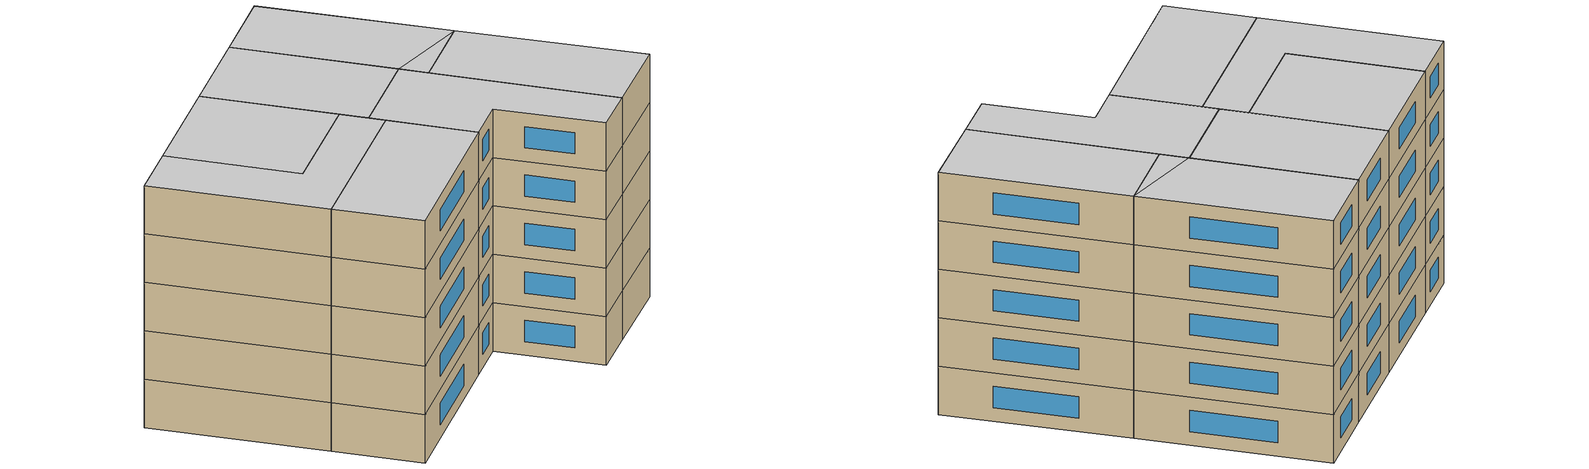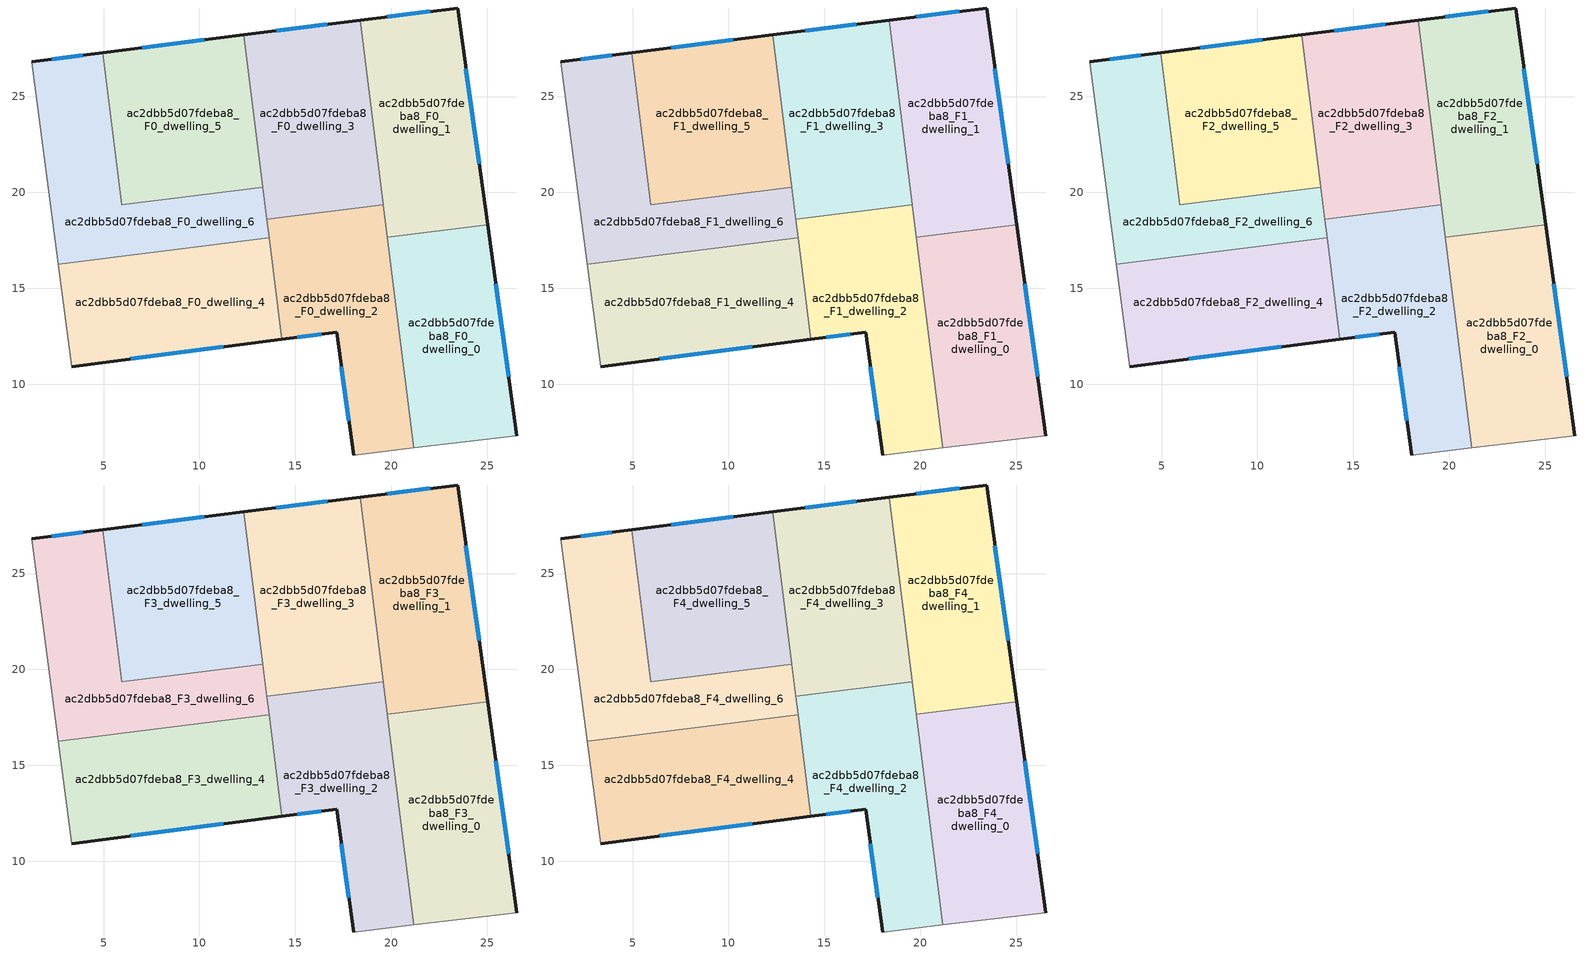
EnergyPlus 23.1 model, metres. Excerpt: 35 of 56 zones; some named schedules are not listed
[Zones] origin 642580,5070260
ac2dbb5d07fdeba8_F0_dwelling_0
 floor ground (EU_floor_Construction): 25.03,18.32 26.56,7.3 21.18,6.67 19.8,17.66 z0
 wall outside (EU_wall_Construction): 26.56,7.3 25.03,18.32 z0:3
 wall adiabatic (EU_wall_Construction): 21.18,6.67 26.56,7.3 z0:3
 wall to ac2dbb5d07fdeba8_F0_dwelling_1 (EU_wall_Construction): 25.03,18.32 19.8,17.66 z0:3
 wall to ac2dbb5d07fdeba8_F0_dwelling_2 (EU_wall_Construction): 19.8,17.66 21.18,6.67 z0:3
 window (EU_Window_Construction): 26.13,10.39 25.46,15.23 z0.84:2.16
ac2dbb5d07fdeba8_F0_dwelling_1
 floor ground (EU_floor_Construction): 25.03,18.32 19.8,17.66 19.58,19.36 z0; 23.46,29.62 25.03,18.32 19.58,19.36 18.38,28.98 z0
 wall outside (EU_wall_Construction): 25.03,18.32 23.46,29.62 18.38,28.98 z0:3
 wall to ac2dbb5d07fdeba8_F0_dwelling_3 (EU_wall_Construction): 18.38,28.98 19.58,19.36 z0:3
 wall to ac2dbb5d07fdeba8_F0_dwelling_2 (EU_wall_Construction): 19.59,19.36 19.8,17.66 z0:3
 window (EU_Window_Construction): 24.59,21.49 23.9,26.45 / 22.04,29.44 19.8,29.16 z0.84:2.16
ac2dbb5d07fdeba8_F0_dwelling_2
 floor ground (EU_floor_Construction): 19.58,19.36 21.18,6.67 18.05,6.3 17.15,12.71 14.3,12.34 13.51,18.6 z0
 wall outside (EU_wall_Construction): 14.3,12.34 17.15,12.71 18.05,6.3 z0:3
 wall adiabatic (EU_wall_Construction): 18.05,6.3 21.18,6.67 z0:3
 wall to ac2dbb5d07fdeba8_F0_dwelling_3 (EU_wall_Construction): 19.58,19.36 13.51,18.6 z0:3
 wall to ac2dbb5d07fdeba8_F0_dwelling_4 (EU_wall_Construction): 13.64,17.63 14.3,12.34 z0:3
 wall to ac2dbb5d07fdeba8_F0_dwelling_6 (EU_wall_Construction): 13.51,18.6 13.64,17.63 z0:3
 window (EU_Window_Construction): 17.4,10.91 17.8,8.1 / 15.1,12.44 16.35,12.6 z0.84:2.16
ac2dbb5d07fdeba8_F0_dwelling_3
 floor ground (EU_floor_Construction): 18.38,28.98 19.58,19.36 13.51,18.6 12.3,28.21 z0
 wall outside (EU_wall_Construction): 18.38,28.98 12.3,28.21 z0:3
 wall to ac2dbb5d07fdeba8_F0_dwelling_5 (EU_wall_Construction): 12.3,28.21 13.3,20.27 z0:3
 wall to ac2dbb5d07fdeba8_F0_dwelling_6 (EU_wall_Construction): 13.3,20.27 13.51,18.6 z0:3
 window (EU_Window_Construction): 16.67,28.76 14,28.43 z0.84:2.16
ac2dbb5d07fdeba8_F0_dwelling_4
 floor ground (EU_floor_Construction): 13.64,17.63 14.3,12.34 3.34,10.91 2.64,16.25 z0
 wall outside (EU_wall_Construction): 3.34,10.91 14.3,12.34 z0:3
 wall adiabatic (EU_wall_Construction): 2.64,16.25 3.34,10.91 z0:3
 wall to ac2dbb5d07fdeba8_F0_dwelling_6 (EU_wall_Construction): 13.64,17.63 2.64,16.25 z0:3
 window (EU_Window_Construction): 6.41,11.31 11.23,11.94 z0.84:2.16
ac2dbb5d07fdeba8_F0_dwelling_5
 floor ground (EU_floor_Construction): 12.3,28.21 13.3,20.27 5.96,19.34 4.96,27.29 z0
 wall outside (EU_wall_Construction): 12.3,28.21 4.96,27.29 z0:3
 wall to ac2dbb5d07fdeba8_F0_dwelling_6 (EU_wall_Construction): 4.96,27.29 5.96,19.34 13.3,20.27 z0:3
 window (EU_Window_Construction): 10.25,27.96 7.02,27.55 z0.84:2.16
ac2dbb5d07fdeba8_F0_dwelling_6
 floor ground (EU_floor_Construction): 13.3,20.27 13.64,17.63 2.64,16.25 1.24,26.82 4.96,27.29 5.96,19.34 z0
 wall outside (EU_wall_Construction): 4.96,27.29 1.24,26.82 z0:3
 wall adiabatic (EU_wall_Construction): 1.24,26.82 2.64,16.25 z0:3
 window (EU_Window_Construction): 3.92,27.16 2.29,26.95 z0.84:2.16
ac2dbb5d07fdeba8_F1_dwelling_0
 floor to ac2dbb5d07fdeba8_F0_dwelling_0 (EU_floor_Construction): 25.03,18.32 26.56,7.3 21.18,6.67 19.8,17.66 z3
 wall outside (EU_wall_Construction): 26.56,7.3 25.03,18.32 z3:6
 wall adiabatic (EU_wall_Construction): 21.18,6.67 26.56,7.3 z3:6
 wall to ac2dbb5d07fdeba8_F1_dwelling_1 (EU_wall_Construction): 25.03,18.32 19.8,17.66 z3:6
 wall to ac2dbb5d07fdeba8_F1_dwelling_2 (EU_wall_Construction): 19.8,17.66 21.18,6.67 z3:6
 window (EU_Window_Construction): 26.13,10.39 25.46,15.23 z3.84:5.16
ac2dbb5d07fdeba8_F1_dwelling_1
 floor to ac2dbb5d07fdeba8_F0_dwelling_1 (EU_floor_Construction): 23.46,29.62 25.03,18.32 19.58,19.36 18.38,28.98 z3; 25.03,18.32 19.8,17.66 19.58,19.36 z3
 wall outside (EU_wall_Construction): 25.03,18.32 23.46,29.62 18.38,28.98 z3:6
 wall to ac2dbb5d07fdeba8_F1_dwelling_3 (EU_wall_Construction): 18.38,28.98 19.58,19.36 z3:6
 wall to ac2dbb5d07fdeba8_F1_dwelling_2 (EU_wall_Construction): 19.59,19.36 19.8,17.66 z3:6
 window (EU_Window_Construction): 24.59,21.49 23.9,26.45 / 22.04,29.44 19.8,29.16 z3.84:5.16
ac2dbb5d07fdeba8_F1_dwelling_2
 floor to ac2dbb5d07fdeba8_F0_dwelling_2 (EU_floor_Construction): 19.58,19.36 21.18,6.67 18.05,6.3 17.15,12.71 14.3,12.34 13.51,18.6 z3
 wall outside (EU_wall_Construction): 14.3,12.34 17.15,12.71 18.05,6.3 z3:6
 wall adiabatic (EU_wall_Construction): 18.05,6.3 21.18,6.67 z3:6
 wall to ac2dbb5d07fdeba8_F1_dwelling_3 (EU_wall_Construction): 19.58,19.36 13.51,18.6 z3:6
 wall to ac2dbb5d07fdeba8_F1_dwelling_4 (EU_wall_Construction): 13.64,17.63 14.3,12.34 z3:6
 wall to ac2dbb5d07fdeba8_F1_dwelling_6 (EU_wall_Construction): 13.51,18.6 13.64,17.63 z3:6
 window (EU_Window_Construction): 17.4,10.91 17.8,8.1 / 15.1,12.44 16.35,12.6 z3.84:5.16
ac2dbb5d07fdeba8_F1_dwelling_3
 floor to ac2dbb5d07fdeba8_F0_dwelling_3 (EU_floor_Construction): 18.38,28.98 19.58,19.36 13.51,18.6 12.3,28.21 z3
 wall outside (EU_wall_Construction): 18.38,28.98 12.3,28.21 z3:6
 wall to ac2dbb5d07fdeba8_F1_dwelling_5 (EU_wall_Construction): 12.3,28.21 13.3,20.27 z3:6
 wall to ac2dbb5d07fdeba8_F1_dwelling_6 (EU_wall_Construction): 13.3,20.27 13.51,18.6 z3:6
 window (EU_Window_Construction): 16.67,28.76 14,28.43 z3.84:5.16
ac2dbb5d07fdeba8_F1_dwelling_4
 floor to ac2dbb5d07fdeba8_F0_dwelling_4 (EU_floor_Construction): 13.64,17.63 14.3,12.34 3.34,10.91 2.64,16.25 z3
 wall outside (EU_wall_Construction): 3.34,10.91 14.3,12.34 z3:6
 wall adiabatic (EU_wall_Construction): 2.64,16.25 3.34,10.91 z3:6
 wall to ac2dbb5d07fdeba8_F1_dwelling_6 (EU_wall_Construction): 13.64,17.63 2.64,16.25 z3:6
 window (EU_Window_Construction): 6.41,11.31 11.23,11.94 z3.84:5.16
ac2dbb5d07fdeba8_F1_dwelling_5
 floor to ac2dbb5d07fdeba8_F0_dwelling_5 (EU_floor_Construction): 12.3,28.21 13.3,20.27 5.96,19.34 4.96,27.29 z3
 wall outside (EU_wall_Construction): 12.3,28.21 4.96,27.29 z3:6
 wall to ac2dbb5d07fdeba8_F1_dwelling_6 (EU_wall_Construction): 4.96,27.29 5.96,19.34 13.3,20.27 z3:6
 window (EU_Window_Construction): 10.25,27.96 7.02,27.55 z3.84:5.16
ac2dbb5d07fdeba8_F1_dwelling_6
 floor to ac2dbb5d07fdeba8_F0_dwelling_6 (EU_floor_Construction): 13.3,20.27 13.64,17.63 2.64,16.25 1.24,26.82 4.96,27.29 5.96,19.34 z3
 wall outside (EU_wall_Construction): 4.96,27.29 1.24,26.82 z3:6
 wall adiabatic (EU_wall_Construction): 1.24,26.82 2.64,16.25 z3:6
 window (EU_Window_Construction): 3.92,27.16 2.29,26.95 z3.84:5.16
ac2dbb5d07fdeba8_F2_dwelling_0
 floor to ac2dbb5d07fdeba8_F1_dwelling_0 (EU_floor_Construction): 25.03,18.32 26.56,7.3 21.18,6.67 19.8,17.66 z6
 wall outside (EU_wall_Construction): 26.56,7.3 25.03,18.32 z6:9
 wall adiabatic (EU_wall_Construction): 21.18,6.67 26.56,7.3 z6:9
 wall to ac2dbb5d07fdeba8_F2_dwelling_1 (EU_wall_Construction): 25.03,18.32 19.8,17.66 z6:9
 wall to ac2dbb5d07fdeba8_F2_dwelling_2 (EU_wall_Construction): 19.8,17.66 21.18,6.67 z6:9
 window (EU_Window_Construction): 26.13,10.39 25.46,15.23 z6.84:8.16
ac2dbb5d07fdeba8_F2_dwelling_1
 floor to ac2dbb5d07fdeba8_F1_dwelling_1 (EU_floor_Construction): 23.46,29.62 25.03,18.32 19.58,19.36 18.38,28.98 z6; 25.03,18.32 19.8,17.66 19.58,19.36 z6
 wall outside (EU_wall_Construction): 25.03,18.32 23.46,29.62 18.38,28.98 z6:9
 wall to ac2dbb5d07fdeba8_F2_dwelling_3 (EU_wall_Construction): 18.38,28.98 19.58,19.36 z6:9
 wall to ac2dbb5d07fdeba8_F2_dwelling_2 (EU_wall_Construction): 19.59,19.36 19.8,17.66 z6:9
 window (EU_Window_Construction): 24.59,21.49 23.9,26.45 / 22.04,29.44 19.8,29.16 z6.84:8.16
ac2dbb5d07fdeba8_F2_dwelling_2
 floor to ac2dbb5d07fdeba8_F1_dwelling_2 (EU_floor_Construction): 19.58,19.36 21.18,6.67 18.05,6.3 17.15,12.71 14.3,12.34 13.51,18.6 z6
 wall outside (EU_wall_Construction): 14.3,12.34 17.15,12.71 18.05,6.3 z6:9
 wall adiabatic (EU_wall_Construction): 18.05,6.3 21.18,6.67 z6:9
 wall to ac2dbb5d07fdeba8_F2_dwelling_3 (EU_wall_Construction): 19.58,19.36 13.51,18.6 z6:9
 wall to ac2dbb5d07fdeba8_F2_dwelling_4 (EU_wall_Construction): 13.64,17.63 14.3,12.34 z6:9
 wall to ac2dbb5d07fdeba8_F2_dwelling_6 (EU_wall_Construction): 13.51,18.6 13.64,17.63 z6:9
 window (EU_Window_Construction): 17.4,10.91 17.8,8.1 / 15.1,12.44 16.35,12.6 z6.84:8.16
ac2dbb5d07fdeba8_F2_dwelling_3
 floor to ac2dbb5d07fdeba8_F1_dwelling_3 (EU_floor_Construction): 18.38,28.98 19.58,19.36 13.51,18.6 12.3,28.21 z6
 wall outside (EU_wall_Construction): 18.38,28.98 12.3,28.21 z6:9
 wall to ac2dbb5d07fdeba8_F2_dwelling_5 (EU_wall_Construction): 12.3,28.21 13.3,20.27 z6:9
 wall to ac2dbb5d07fdeba8_F2_dwelling_6 (EU_wall_Construction): 13.3,20.27 13.51,18.6 z6:9
 window (EU_Window_Construction): 16.67,28.76 14,28.43 z6.84:8.16
ac2dbb5d07fdeba8_F2_dwelling_4
 floor to ac2dbb5d07fdeba8_F1_dwelling_4 (EU_floor_Construction): 13.64,17.63 14.3,12.34 3.34,10.91 2.64,16.25 z6
 wall outside (EU_wall_Construction): 3.34,10.91 14.3,12.34 z6:9
 wall adiabatic (EU_wall_Construction): 2.64,16.25 3.34,10.91 z6:9
 wall to ac2dbb5d07fdeba8_F2_dwelling_6 (EU_wall_Construction): 13.64,17.63 2.64,16.25 z6:9
 window (EU_Window_Construction): 6.41,11.31 11.23,11.94 z6.84:8.16
ac2dbb5d07fdeba8_F2_dwelling_5
 floor to ac2dbb5d07fdeba8_F1_dwelling_5 (EU_floor_Construction): 12.3,28.21 13.3,20.27 5.96,19.34 4.96,27.29 z6
 wall outside (EU_wall_Construction): 12.3,28.21 4.96,27.29 z6:9
 wall to ac2dbb5d07fdeba8_F2_dwelling_6 (EU_wall_Construction): 4.96,27.29 5.96,19.34 13.3,20.27 z6:9
 window (EU_Window_Construction): 10.25,27.96 7.02,27.55 z6.84:8.16
ac2dbb5d07fdeba8_F2_dwelling_6
 floor to ac2dbb5d07fdeba8_F1_dwelling_6 (EU_floor_Construction): 13.3,20.27 13.64,17.63 2.64,16.25 1.24,26.82 4.96,27.29 5.96,19.34 z6
 wall outside (EU_wall_Construction): 4.96,27.29 1.24,26.82 z6:9
 wall adiabatic (EU_wall_Construction): 1.24,26.82 2.64,16.25 z6:9
 window (EU_Window_Construction): 3.92,27.16 2.29,26.95 z6.84:8.16
ac2dbb5d07fdeba8_F3_dwelling_0
 floor to ac2dbb5d07fdeba8_F2_dwelling_0 (EU_floor_Construction): 25.03,18.32 26.56,7.3 21.18,6.67 19.8,17.66 z9
 wall outside (EU_wall_Construction): 26.56,7.3 25.03,18.32 z9:12
 wall adiabatic (EU_wall_Construction): 21.18,6.67 26.56,7.3 z9:12
 wall to ac2dbb5d07fdeba8_F3_dwelling_1 (EU_wall_Construction): 25.03,18.32 19.8,17.66 z9:12
 wall to ac2dbb5d07fdeba8_F3_dwelling_2 (EU_wall_Construction): 19.8,17.66 21.18,6.67 z9:12
 window (EU_Window_Construction): 26.13,10.39 25.46,15.23 z9.84:11.16
ac2dbb5d07fdeba8_F3_dwelling_1
 floor to ac2dbb5d07fdeba8_F2_dwelling_1 (EU_floor_Construction): 23.46,29.62 25.03,18.32 19.58,19.36 18.38,28.98 z9; 25.03,18.32 19.8,17.66 19.58,19.36 z9
 wall outside (EU_wall_Construction): 25.03,18.32 23.46,29.62 18.38,28.98 z9:12
 wall to ac2dbb5d07fdeba8_F3_dwelling_3 (EU_wall_Construction): 18.38,28.98 19.58,19.36 z9:12
 wall to ac2dbb5d07fdeba8_F3_dwelling_2 (EU_wall_Construction): 19.59,19.36 19.8,17.66 z9:12
 window (EU_Window_Construction): 24.59,21.49 23.9,26.45 / 22.04,29.44 19.8,29.16 z9.84:11.16
ac2dbb5d07fdeba8_F3_dwelling_2
 floor to ac2dbb5d07fdeba8_F2_dwelling_2 (EU_floor_Construction): 19.58,19.36 21.18,6.67 18.05,6.3 17.15,12.71 14.3,12.34 13.51,18.6 z9
 wall outside (EU_wall_Construction): 14.3,12.34 17.15,12.71 18.05,6.3 z9:12
 wall adiabatic (EU_wall_Construction): 18.05,6.3 21.18,6.67 z9:12
 wall to ac2dbb5d07fdeba8_F3_dwelling_3 (EU_wall_Construction): 19.58,19.36 13.51,18.6 z9:12
 wall to ac2dbb5d07fdeba8_F3_dwelling_4 (EU_wall_Construction): 13.64,17.63 14.3,12.34 z9:12
 wall to ac2dbb5d07fdeba8_F3_dwelling_6 (EU_wall_Construction): 13.51,18.6 13.64,17.63 z9:12
 window (EU_Window_Construction): 17.4,10.91 17.8,8.1 / 15.1,12.44 16.35,12.6 z9.84:11.16
ac2dbb5d07fdeba8_F3_dwelling_3
 floor to ac2dbb5d07fdeba8_F2_dwelling_3 (EU_floor_Construction): 18.38,28.98 19.58,19.36 13.51,18.6 12.3,28.21 z9
 wall outside (EU_wall_Construction): 18.38,28.98 12.3,28.21 z9:12
 wall to ac2dbb5d07fdeba8_F3_dwelling_5 (EU_wall_Construction): 12.3,28.21 13.3,20.27 z9:12
 wall to ac2dbb5d07fdeba8_F3_dwelling_6 (EU_wall_Construction): 13.3,20.27 13.51,18.6 z9:12
 window (EU_Window_Construction): 16.67,28.76 14,28.43 z9.84:11.16
ac2dbb5d07fdeba8_F3_dwelling_4
 floor to ac2dbb5d07fdeba8_F2_dwelling_4 (EU_floor_Construction): 13.64,17.63 14.3,12.34 3.34,10.91 2.64,16.25 z9
 wall outside (EU_wall_Construction): 3.34,10.91 14.3,12.34 z9:12
 wall adiabatic (EU_wall_Construction): 2.64,16.25 3.34,10.91 z9:12
 wall to ac2dbb5d07fdeba8_F3_dwelling_6 (EU_wall_Construction): 13.64,17.63 2.64,16.25 z9:12
 window (EU_Window_Construction): 6.41,11.31 11.23,11.94 z9.84:11.16
ac2dbb5d07fdeba8_F3_dwelling_5
 floor to ac2dbb5d07fdeba8_F2_dwelling_5 (EU_floor_Construction): 12.3,28.21 13.3,20.27 5.96,19.34 4.96,27.29 z9
 wall outside (EU_wall_Construction): 12.3,28.21 4.96,27.29 z9:12
 wall to ac2dbb5d07fdeba8_F3_dwelling_6 (EU_wall_Construction): 4.96,27.29 5.96,19.34 13.3,20.27 z9:12
 window (EU_Window_Construction): 10.25,27.96 7.02,27.55 z9.84:11.16
ac2dbb5d07fdeba8_F3_dwelling_6
 floor to ac2dbb5d07fdeba8_F2_dwelling_6 (EU_floor_Construction): 13.3,20.27 13.64,17.63 2.64,16.25 1.24,26.82 4.96,27.29 5.96,19.34 z9
 wall outside (EU_wall_Construction): 4.96,27.29 1.24,26.82 z9:12
 wall adiabatic (EU_wall_Construction): 1.24,26.82 2.64,16.25 z9:12
 window (EU_Window_Construction): 3.92,27.16 2.29,26.95 z9.84:11.16
ac2dbb5d07fdeba8_F4_dwelling_0
 floor to ac2dbb5d07fdeba8_F3_dwelling_0 (EU_floor_Construction): 25.03,18.32 26.56,7.3 21.18,6.67 19.8,17.66 z12
 wall outside (EU_wall_Construction): 26.56,7.3 25.03,18.32 z12:15
 wall adiabatic (EU_wall_Construction): 21.18,6.67 26.56,7.3 z12:15
 wall to ac2dbb5d07fdeba8_F4_dwelling_1 (EU_wall_Construction): 25.03,18.32 19.8,17.66 z12:15
 wall to ac2dbb5d07fdeba8_F4_dwelling_2 (EU_wall_Construction): 19.8,17.66 21.18,6.67 z12:15
 window (EU_Window_Construction): 26.13,10.39 25.46,15.23 z12.84:14.16
 ceiling to ac2dbb5d07fdeba8_F5_dwelling_0 (EU_floor_Construction): 26.56,7.3 25.03,18.32 19.8,17.66 21.18,6.67 z15
ac2dbb5d07fdeba8_F4_dwelling_1
 floor to ac2dbb5d07fdeba8_F3_dwelling_1 (EU_floor_Construction): 23.46,29.62 25.03,18.32 19.58,19.36 18.38,28.98 z12; 25.03,18.32 19.8,17.66 19.58,19.36 z12
 wall outside (EU_wall_Construction): 25.03,18.32 23.46,29.62 18.38,28.98 z12:15
 wall to ac2dbb5d07fdeba8_F4_dwelling_3 (EU_wall_Construction): 18.38,28.98 19.58,19.36 z12:15
 wall to ac2dbb5d07fdeba8_F4_dwelling_2 (EU_wall_Construction): 19.59,19.36 19.8,17.66 z12:15
 window (EU_Window_Construction): 24.59,21.49 23.9,26.45 / 22.04,29.44 19.8,29.16 z12.84:14.16
 ceiling to ac2dbb5d07fdeba8_F5_dwelling_1 (EU_floor_Construction): 25.03,18.32 23.46,29.62 18.38,28.98 19.58,19.36 z15; 25.03,18.32 19.58,19.36 19.8,17.66 z15
ac2dbb5d07fdeba8_F4_dwelling_2
 floor to ac2dbb5d07fdeba8_F3_dwelling_2 (EU_floor_Construction): 19.58,19.36 21.18,6.67 18.05,6.3 17.15,12.71 14.3,12.34 13.51,18.6 z12
 wall outside (EU_wall_Construction): 14.3,12.34 17.15,12.71 18.05,6.3 z12:15
 wall adiabatic (EU_wall_Construction): 18.05,6.3 21.18,6.67 z12:15
 wall to ac2dbb5d07fdeba8_F4_dwelling_3 (EU_wall_Construction): 19.58,19.36 13.51,18.6 z12:15
 wall to ac2dbb5d07fdeba8_F4_dwelling_4 (EU_wall_Construction): 13.64,17.63 14.3,12.34 z12:15
 wall to ac2dbb5d07fdeba8_F4_dwelling_6 (EU_wall_Construction): 13.51,18.6 13.64,17.63 z12:15
 window (EU_Window_Construction): 17.4,10.91 17.8,8.1 / 15.1,12.44 16.35,12.6 z12.84:14.16
 ceiling to ac2dbb5d07fdeba8_F5_dwelling_2 (EU_floor_Construction): 21.18,6.67 19.58,19.36 13.51,18.6 14.3,12.34 17.15,12.71 18.05,6.3 z15
ac2dbb5d07fdeba8_F4_dwelling_3
 floor to ac2dbb5d07fdeba8_F3_dwelling_3 (EU_floor_Construction): 18.38,28.98 19.58,19.36 13.51,18.6 12.3,28.21 z12
 wall outside (EU_wall_Construction): 18.38,28.98 12.3,28.21 z12:15
 wall to ac2dbb5d07fdeba8_F4_dwelling_5 (EU_wall_Construction): 12.3,28.21 13.3,20.27 z12:15
 wall to ac2dbb5d07fdeba8_F4_dwelling_6 (EU_wall_Construction): 13.3,20.27 13.51,18.6 z12:15
 window (EU_Window_Construction): 16.67,28.76 14,28.43 z12.84:14.16
 ceiling to ac2dbb5d07fdeba8_F5_dwelling_3 (EU_floor_Construction): 19.58,19.36 18.38,28.98 12.3,28.21 13.51,18.6 z15
ac2dbb5d07fdeba8_F4_dwelling_4
 floor to ac2dbb5d07fdeba8_F3_dwelling_4 (EU_floor_Construction): 13.64,17.63 14.3,12.34 3.34,10.91 2.64,16.25 z12
 wall outside (EU_wall_Construction): 3.34,10.91 14.3,12.34 z12:15
 wall adiabatic (EU_wall_Construction): 2.64,16.25 3.34,10.91 z12:15
 wall to ac2dbb5d07fdeba8_F4_dwelling_6 (EU_wall_Construction): 13.64,17.63 2.64,16.25 z12:15
 window (EU_Window_Construction): 6.41,11.31 11.23,11.94 z12.84:14.16
 ceiling to ac2dbb5d07fdeba8_F5_dwelling_4 (EU_floor_Construction): 14.3,12.34 13.64,17.63 2.64,16.25 3.34,10.91 z15
ac2dbb5d07fdeba8_F4_dwelling_5
 floor to ac2dbb5d07fdeba8_F3_dwelling_5 (EU_floor_Construction): 12.3,28.21 13.3,20.27 5.96,19.34 4.96,27.29 z12
 wall outside (EU_wall_Construction): 12.3,28.21 4.96,27.29 z12:15
 wall to ac2dbb5d07fdeba8_F4_dwelling_6 (EU_wall_Construction): 4.96,27.29 5.96,19.34 13.3,20.27 z12:15
 window (EU_Window_Construction): 10.25,27.96 7.02,27.55 z12.84:14.16
 ceiling to ac2dbb5d07fdeba8_F5_dwelling_5 (EU_floor_Construction): 13.3,20.27 12.3,28.21 4.96,27.29 5.96,19.34 z15
ac2dbb5d07fdeba8_F4_dwelling_6
 floor to ac2dbb5d07fdeba8_F3_dwelling_6 (EU_floor_Construction): 13.3,20.27 13.64,17.63 2.64,16.25 1.24,26.82 4.96,27.29 5.96,19.34 z12
 wall outside (EU_wall_Construction): 4.96,27.29 1.24,26.82 z12:15
 wall adiabatic (EU_wall_Construction): 1.24,26.82 2.64,16.25 z12:15
 window (EU_Window_Construction): 3.92,27.16 2.29,26.95 z12.84:14.16
 ceiling to ac2dbb5d07fdeba8_F5_dwelling_6 (EU_floor_Construction): 13.64,17.63 13.3,20.27 5.96,19.34 4.96,27.29 1.24,26.82 2.64,16.25 z15
[Building]
EU S2 Campaign: North Axis=0; Terrain=City; Solar Distribution=FullExterior
[Site:Location]
Lyon-Bron: Latitude=45.75; Longitude=5; Time Zone=1; Elevation=198
[SizingPeriod:WeatherFileDays]
AnnualSizingPeriod: Begin Month=1; Begin Day of Month=1; End Month=12; End Day of Month=31; Day of Week for Start Day=Monday; Use Weather File Daylight Saving Period=No; Use Weather File Rain and Snow Indicators=No
[MATERIAL]
EU_InternalMass_Material: Roughness=MediumRough; Thickness=0.1; Conductivity=1; Density=1800; Specific Heat=900; Thermal Absorptance=0.9; Solar Absorptance=0.7; Visible Absorptance=0.7
[MATERIAL:NOMASS] Roughness=MediumRough; Thermal Absorptance=0.9; Solar Absorptance=0.7; Visible Absorptance=0.7
Name | Thermal Resistance
EU_wall_NoMass | 0.776494
EU_floor_NoMass | 0.421597
[WINDOWMATERIAL:SIMPLEGLAZINGSYSTEM]
EU_Window_SimpleGlazing: UFactor=4.24961; Solar Heat Gain Coefficient=0.83; Visible Transmittance=0.83
[CONSTRUCTION]
EU_wall_Construction: EU_wall_NoMass
EU_floor_Construction: EU_floor_NoMass
EU_Window_Construction: EU_Window_SimpleGlazing
EU_InternalMass_Construction: EU_InternalMass_Material
[ZONE] Type=1; Multiplier=1; Ceiling Height=autocalculate; Floor Area=autocalculate; Part of Total Floor Area=Yes
Name | Volume
ac2dbb5d07fdeba8_F0_dwelling_0; ac2dbb5d07fdeba8_F1_dwelling_0; ac2dbb5d07fdeba8_F2_dwelling_0; ac2dbb5d07fdeba8_F3_dwelling_0; ac2dbb5d07fdeba8_F4_dwelling_0 | 177.866
ac2dbb5d07fdeba8_F0_dwelling_1; ac2dbb5d07fdeba8_F1_dwelling_1; ac2dbb5d07fdeba8_F2_dwelling_1; ac2dbb5d07fdeba8_F3_dwelling_1; ac2dbb5d07fdeba8_F4_dwelling_1 | 177.891
ac2dbb5d07fdeba8_F0_dwelling_2; ac2dbb5d07fdeba8_F1_dwelling_2; ac2dbb5d07fdeba8_F2_dwelling_2; ac2dbb5d07fdeba8_F3_dwelling_2; ac2dbb5d07fdeba8_F4_dwelling_2 | 177.878
ac2dbb5d07fdeba8_F0_dwelling_3; ac2dbb5d07fdeba8_F1_dwelling_3; ac2dbb5d07fdeba8_F2_dwelling_3; ac2dbb5d07fdeba8_F3_dwelling_3; ac2dbb5d07fdeba8_F4_dwelling_3 | 177.872
ac2dbb5d07fdeba8_F0_dwelling_4 | 177.905
ac2dbb5d07fdeba8_F1_dwelling_4; ac2dbb5d07fdeba8_F2_dwelling_4; ac2dbb5d07fdeba8_F3_dwelling_4; ac2dbb5d07fdeba8_F4_dwelling_4 | 177.903
ac2dbb5d07fdeba8_F0_dwelling_5; ac2dbb5d07fdeba8_F1_dwelling_5; ac2dbb5d07fdeba8_F2_dwelling_5; ac2dbb5d07fdeba8_F3_dwelling_5; ac2dbb5d07fdeba8_F4_dwelling_5 | 177.863
ac2dbb5d07fdeba8_F0_dwelling_6 | 177.855
ac2dbb5d07fdeba8_F1_dwelling_6; ac2dbb5d07fdeba8_F2_dwelling_6; ac2dbb5d07fdeba8_F3_dwelling_6; ac2dbb5d07fdeba8_F4_dwelling_6 | 177.854
[INTERNALMASS] Construction=EU_InternalMass_Construction
Name | Zone or ZoneList | Surface Area
ac2dbb5d07fdeba8_F0_dwelling_0_EU_InternalMass | ac2dbb5d07fdeba8_F0_dwelling_0 | 59.2903
ac2dbb5d07fdeba8_F0_dwelling_1_EU_InternalMass | ac2dbb5d07fdeba8_F0_dwelling_1 | 59.2974
ac2dbb5d07fdeba8_F0_dwelling_2_EU_InternalMass | ac2dbb5d07fdeba8_F0_dwelling_2 | 59.294
ac2dbb5d07fdeba8_F0_dwelling_3_EU_InternalMass | ac2dbb5d07fdeba8_F0_dwelling_3 | 59.292
ac2dbb5d07fdeba8_F0_dwelling_4_EU_InternalMass | ac2dbb5d07fdeba8_F0_dwelling_4 | 59.3019
ac2dbb5d07fdeba8_F0_dwelling_5_EU_InternalMass | ac2dbb5d07fdeba8_F0_dwelling_5 | 59.2881
ac2dbb5d07fdeba8_F0_dwelling_6_EU_InternalMass | ac2dbb5d07fdeba8_F0_dwelling_6 | 59.2847
ac2dbb5d07fdeba8_F1_dwelling_0_EU_InternalMass | ac2dbb5d07fdeba8_F1_dwelling_0 | 59.2903
ac2dbb5d07fdeba8_F1_dwelling_1_EU_InternalMass | ac2dbb5d07fdeba8_F1_dwelling_1 | 59.2974
ac2dbb5d07fdeba8_F1_dwelling_2_EU_InternalMass | ac2dbb5d07fdeba8_F1_dwelling_2 | 59.294
ac2dbb5d07fdeba8_F1_dwelling_3_EU_InternalMass | ac2dbb5d07fdeba8_F1_dwelling_3 | 59.292
ac2dbb5d07fdeba8_F1_dwelling_4_EU_InternalMass | ac2dbb5d07fdeba8_F1_dwelling_4 | 59.3019
ac2dbb5d07fdeba8_F1_dwelling_5_EU_InternalMass | ac2dbb5d07fdeba8_F1_dwelling_5 | 59.2881
ac2dbb5d07fdeba8_F1_dwelling_6_EU_InternalMass | ac2dbb5d07fdeba8_F1_dwelling_6 | 59.2847
ac2dbb5d07fdeba8_F2_dwelling_0_EU_InternalMass | ac2dbb5d07fdeba8_F2_dwelling_0 | 59.2903
ac2dbb5d07fdeba8_F2_dwelling_1_EU_InternalMass | ac2dbb5d07fdeba8_F2_dwelling_1 | 59.2974
ac2dbb5d07fdeba8_F2_dwelling_2_EU_InternalMass | ac2dbb5d07fdeba8_F2_dwelling_2 | 59.294
ac2dbb5d07fdeba8_F2_dwelling_3_EU_InternalMass | ac2dbb5d07fdeba8_F2_dwelling_3 | 59.292
ac2dbb5d07fdeba8_F2_dwelling_4_EU_InternalMass | ac2dbb5d07fdeba8_F2_dwelling_4 | 59.3019
ac2dbb5d07fdeba8_F2_dwelling_5_EU_InternalMass | ac2dbb5d07fdeba8_F2_dwelling_5 | 59.2881
ac2dbb5d07fdeba8_F2_dwelling_6_EU_InternalMass | ac2dbb5d07fdeba8_F2_dwelling_6 | 59.2847
ac2dbb5d07fdeba8_F3_dwelling_0_EU_InternalMass | ac2dbb5d07fdeba8_F3_dwelling_0 | 59.2903
ac2dbb5d07fdeba8_F3_dwelling_1_EU_InternalMass | ac2dbb5d07fdeba8_F3_dwelling_1 | 59.2974
ac2dbb5d07fdeba8_F3_dwelling_2_EU_InternalMass | ac2dbb5d07fdeba8_F3_dwelling_2 | 59.294
ac2dbb5d07fdeba8_F3_dwelling_3_EU_InternalMass | ac2dbb5d07fdeba8_F3_dwelling_3 | 59.292
ac2dbb5d07fdeba8_F3_dwelling_4_EU_InternalMass | ac2dbb5d07fdeba8_F3_dwelling_4 | 59.3019
ac2dbb5d07fdeba8_F3_dwelling_5_EU_InternalMass | ac2dbb5d07fdeba8_F3_dwelling_5 | 59.2881
ac2dbb5d07fdeba8_F3_dwelling_6_EU_InternalMass | ac2dbb5d07fdeba8_F3_dwelling_6 | 59.2847
ac2dbb5d07fdeba8_F4_dwelling_0_EU_InternalMass | ac2dbb5d07fdeba8_F4_dwelling_0 | 59.2903
ac2dbb5d07fdeba8_F4_dwelling_1_EU_InternalMass | ac2dbb5d07fdeba8_F4_dwelling_1 | 59.2974
ac2dbb5d07fdeba8_F4_dwelling_2_EU_InternalMass | ac2dbb5d07fdeba8_F4_dwelling_2 | 59.294
ac2dbb5d07fdeba8_F4_dwelling_3_EU_InternalMass | ac2dbb5d07fdeba8_F4_dwelling_3 | 59.292
ac2dbb5d07fdeba8_F4_dwelling_4_EU_InternalMass | ac2dbb5d07fdeba8_F4_dwelling_4 | 59.3019
ac2dbb5d07fdeba8_F4_dwelling_5_EU_InternalMass | ac2dbb5d07fdeba8_F4_dwelling_5 | 59.2881
ac2dbb5d07fdeba8_F4_dwelling_6_EU_InternalMass | ac2dbb5d07fdeba8_F4_dwelling_6 | 59.2847
[OTHEREQUIPMENT] Fuel Type=Electricity; Design Level Calculation Method=Watts/Area; Power per Zone Floor Area=1; Fraction Latent=0; Fraction Radiant=0; Fraction Lost=0; Carbon Dioxide Generation Rate=0; EndUse Subcategory=EU_Step8_InternalGains
Name | Zone or ZoneList or Space or SpaceList | Schedule
EU_Step8_InternalGain_ac2dbb5d07fdeba8_F0_dwelling_0_f000 | ac2dbb5d07fdeba8_F0_dwelling_0 | EU_Step8_GainSchedule_ac2dbb5d07fdeba8_F0_dwelling_0_f000
EU_Step8_InternalGain_ac2dbb5d07fdeba8_F0_dwelling_1_f000 | ac2dbb5d07fdeba8_F0_dwelling_1 | EU_Step8_GainSchedule_ac2dbb5d07fdeba8_F0_dwelling_1_f000
EU_Step8_InternalGain_ac2dbb5d07fdeba8_F0_dwelling_2_f000 | ac2dbb5d07fdeba8_F0_dwelling_2 | EU_Step8_GainSchedule_ac2dbb5d07fdeba8_F0_dwelling_2_f000
EU_Step8_InternalGain_ac2dbb5d07fdeba8_F0_dwelling_3_f000 | ac2dbb5d07fdeba8_F0_dwelling_3 | EU_Step8_GainSchedule_ac2dbb5d07fdeba8_F0_dwelling_3_f000
EU_Step8_InternalGain_ac2dbb5d07fdeba8_F0_dwelling_4_f000 | ac2dbb5d07fdeba8_F0_dwelling_4 | EU_Step8_GainSchedule_ac2dbb5d07fdeba8_F0_dwelling_4_f000
EU_Step8_InternalGain_ac2dbb5d07fdeba8_F0_dwelling_5_f000 | ac2dbb5d07fdeba8_F0_dwelling_5 | EU_Step8_GainSchedule_ac2dbb5d07fdeba8_F0_dwelling_5_f000
EU_Step8_InternalGain_ac2dbb5d07fdeba8_F0_dwelling_6_f000 | ac2dbb5d07fdeba8_F0_dwelling_6 | EU_Step8_GainSchedule_ac2dbb5d07fdeba8_F0_dwelling_6_f000
EU_Step8_InternalGain_ac2dbb5d07fdeba8_F1_dwelling_0_f000 | ac2dbb5d07fdeba8_F1_dwelling_0 | EU_Step8_GainSchedule_ac2dbb5d07fdeba8_F1_dwelling_0_f000
EU_Step8_InternalGain_ac2dbb5d07fdeba8_F1_dwelling_1_f000 | ac2dbb5d07fdeba8_F1_dwelling_1 | EU_Step8_GainSchedule_ac2dbb5d07fdeba8_F1_dwelling_1_f000
EU_Step8_InternalGain_ac2dbb5d07fdeba8_F1_dwelling_2_f000 | ac2dbb5d07fdeba8_F1_dwelling_2 | EU_Step8_GainSchedule_ac2dbb5d07fdeba8_F1_dwelling_2_f000
EU_Step8_InternalGain_ac2dbb5d07fdeba8_F1_dwelling_3_f000 | ac2dbb5d07fdeba8_F1_dwelling_3 | EU_Step8_GainSchedule_ac2dbb5d07fdeba8_F1_dwelling_3_f000
EU_Step8_InternalGain_ac2dbb5d07fdeba8_F1_dwelling_4_f000 | ac2dbb5d07fdeba8_F1_dwelling_4 | EU_Step8_GainSchedule_ac2dbb5d07fdeba8_F1_dwelling_4_f000
EU_Step8_InternalGain_ac2dbb5d07fdeba8_F1_dwelling_5_f000 | ac2dbb5d07fdeba8_F1_dwelling_5 | EU_Step8_GainSchedule_ac2dbb5d07fdeba8_F1_dwelling_5_f000
EU_Step8_InternalGain_ac2dbb5d07fdeba8_F1_dwelling_6_f000 | ac2dbb5d07fdeba8_F1_dwelling_6 | EU_Step8_GainSchedule_ac2dbb5d07fdeba8_F1_dwelling_6_f000
EU_Step8_InternalGain_ac2dbb5d07fdeba8_F2_dwelling_0_f000 | ac2dbb5d07fdeba8_F2_dwelling_0 | EU_Step8_GainSchedule_ac2dbb5d07fdeba8_F2_dwelling_0_f000
EU_Step8_InternalGain_ac2dbb5d07fdeba8_F2_dwelling_1_f000 | ac2dbb5d07fdeba8_F2_dwelling_1 | EU_Step8_GainSchedule_ac2dbb5d07fdeba8_F2_dwelling_1_f000
EU_Step8_InternalGain_ac2dbb5d07fdeba8_F2_dwelling_2_f000 | ac2dbb5d07fdeba8_F2_dwelling_2 | EU_Step8_GainSchedule_ac2dbb5d07fdeba8_F2_dwelling_2_f000
EU_Step8_InternalGain_ac2dbb5d07fdeba8_F2_dwelling_3_f000 | ac2dbb5d07fdeba8_F2_dwelling_3 | EU_Step8_GainSchedule_ac2dbb5d07fdeba8_F2_dwelling_3_f000
EU_Step8_InternalGain_ac2dbb5d07fdeba8_F2_dwelling_4_f000 | ac2dbb5d07fdeba8_F2_dwelling_4 | EU_Step8_GainSchedule_ac2dbb5d07fdeba8_F2_dwelling_4_f000
EU_Step8_InternalGain_ac2dbb5d07fdeba8_F2_dwelling_5_f000 | ac2dbb5d07fdeba8_F2_dwelling_5 | EU_Step8_GainSchedule_ac2dbb5d07fdeba8_F2_dwelling_5_f000
EU_Step8_InternalGain_ac2dbb5d07fdeba8_F2_dwelling_6_f000 | ac2dbb5d07fdeba8_F2_dwelling_6 | EU_Step8_GainSchedule_ac2dbb5d07fdeba8_F2_dwelling_6_f000
EU_Step8_InternalGain_ac2dbb5d07fdeba8_F3_dwelling_0_f000 | ac2dbb5d07fdeba8_F3_dwelling_0 | EU_Step8_GainSchedule_ac2dbb5d07fdeba8_F3_dwelling_0_f000
EU_Step8_InternalGain_ac2dbb5d07fdeba8_F3_dwelling_1_f000 | ac2dbb5d07fdeba8_F3_dwelling_1 | EU_Step8_GainSchedule_ac2dbb5d07fdeba8_F3_dwelling_1_f000
EU_Step8_InternalGain_ac2dbb5d07fdeba8_F3_dwelling_2_f000 | ac2dbb5d07fdeba8_F3_dwelling_2 | EU_Step8_GainSchedule_ac2dbb5d07fdeba8_F3_dwelling_2_f000
EU_Step8_InternalGain_ac2dbb5d07fdeba8_F3_dwelling_3_f000 | ac2dbb5d07fdeba8_F3_dwelling_3 | EU_Step8_GainSchedule_ac2dbb5d07fdeba8_F3_dwelling_3_f000
EU_Step8_InternalGain_ac2dbb5d07fdeba8_F3_dwelling_4_f000 | ac2dbb5d07fdeba8_F3_dwelling_4 | EU_Step8_GainSchedule_ac2dbb5d07fdeba8_F3_dwelling_4_f000
EU_Step8_InternalGain_ac2dbb5d07fdeba8_F3_dwelling_5_f000 | ac2dbb5d07fdeba8_F3_dwelling_5 | EU_Step8_GainSchedule_ac2dbb5d07fdeba8_F3_dwelling_5_f000
EU_Step8_InternalGain_ac2dbb5d07fdeba8_F3_dwelling_6_f000 | ac2dbb5d07fdeba8_F3_dwelling_6 | EU_Step8_GainSchedule_ac2dbb5d07fdeba8_F3_dwelling_6_f000
EU_Step8_InternalGain_ac2dbb5d07fdeba8_F4_dwelling_0_f000 | ac2dbb5d07fdeba8_F4_dwelling_0 | EU_Step8_GainSchedule_ac2dbb5d07fdeba8_F4_dwelling_0_f000
EU_Step8_InternalGain_ac2dbb5d07fdeba8_F4_dwelling_1_f000 | ac2dbb5d07fdeba8_F4_dwelling_1 | EU_Step8_GainSchedule_ac2dbb5d07fdeba8_F4_dwelling_1_f000
EU_Step8_InternalGain_ac2dbb5d07fdeba8_F4_dwelling_2_f000 | ac2dbb5d07fdeba8_F4_dwelling_2 | EU_Step8_GainSchedule_ac2dbb5d07fdeba8_F4_dwelling_2_f000
EU_Step8_InternalGain_ac2dbb5d07fdeba8_F4_dwelling_3_f000 | ac2dbb5d07fdeba8_F4_dwelling_3 | EU_Step8_GainSchedule_ac2dbb5d07fdeba8_F4_dwelling_3_f000
EU_Step8_InternalGain_ac2dbb5d07fdeba8_F4_dwelling_4_f000 | ac2dbb5d07fdeba8_F4_dwelling_4 | EU_Step8_GainSchedule_ac2dbb5d07fdeba8_F4_dwelling_4_f000
EU_Step8_InternalGain_ac2dbb5d07fdeba8_F4_dwelling_5_f000 | ac2dbb5d07fdeba8_F4_dwelling_5 | EU_Step8_GainSchedule_ac2dbb5d07fdeba8_F4_dwelling_5_f000
EU_Step8_InternalGain_ac2dbb5d07fdeba8_F4_dwelling_6_f000 | ac2dbb5d07fdeba8_F4_dwelling_6 | EU_Step8_GainSchedule_ac2dbb5d07fdeba8_F4_dwelling_6_f000
[ZONEVENTILATION:DESIGNFLOWRATE] Schedule=EU_AlwaysOn; Design Flow Rate Calculation Method=AirChanges/Hour; Air Changes per Hour=0.693814; Ventilation Type=Natural; Fan Pressure Rise=0; Fan Total Efficiency=1; Constant Term Coefficient=1; Temperature Term Coefficient=0; Velocity Term Coefficient=0; Velocity Squared Term Coefficient=0; Minimum Indoor Temperature=-100; Maximum Indoor Temperature=100; Delta Temperature=-100; Minimum Outdoor Temperature=-100; Maximum Outdoor Temperature=100; Maximum Wind Speed=40
Name | Zone or ZoneList or Space or SpaceList
EU_ConstantAir_ac2dbb5d07fdeba8_F0_dwelling_0 | ac2dbb5d07fdeba8_F0_dwelling_0
EU_ConstantAir_ac2dbb5d07fdeba8_F0_dwelling_1 | ac2dbb5d07fdeba8_F0_dwelling_1
EU_ConstantAir_ac2dbb5d07fdeba8_F0_dwelling_2 | ac2dbb5d07fdeba8_F0_dwelling_2
EU_ConstantAir_ac2dbb5d07fdeba8_F0_dwelling_3 | ac2dbb5d07fdeba8_F0_dwelling_3
EU_ConstantAir_ac2dbb5d07fdeba8_F0_dwelling_4 | ac2dbb5d07fdeba8_F0_dwelling_4
EU_ConstantAir_ac2dbb5d07fdeba8_F0_dwelling_5 | ac2dbb5d07fdeba8_F0_dwelling_5
EU_ConstantAir_ac2dbb5d07fdeba8_F0_dwelling_6 | ac2dbb5d07fdeba8_F0_dwelling_6
EU_ConstantAir_ac2dbb5d07fdeba8_F1_dwelling_0 | ac2dbb5d07fdeba8_F1_dwelling_0
EU_ConstantAir_ac2dbb5d07fdeba8_F1_dwelling_1 | ac2dbb5d07fdeba8_F1_dwelling_1
EU_ConstantAir_ac2dbb5d07fdeba8_F1_dwelling_2 | ac2dbb5d07fdeba8_F1_dwelling_2
EU_ConstantAir_ac2dbb5d07fdeba8_F1_dwelling_3 | ac2dbb5d07fdeba8_F1_dwelling_3
EU_ConstantAir_ac2dbb5d07fdeba8_F1_dwelling_4 | ac2dbb5d07fdeba8_F1_dwelling_4
EU_ConstantAir_ac2dbb5d07fdeba8_F1_dwelling_5 | ac2dbb5d07fdeba8_F1_dwelling_5
EU_ConstantAir_ac2dbb5d07fdeba8_F1_dwelling_6 | ac2dbb5d07fdeba8_F1_dwelling_6
EU_ConstantAir_ac2dbb5d07fdeba8_F2_dwelling_0 | ac2dbb5d07fdeba8_F2_dwelling_0
EU_ConstantAir_ac2dbb5d07fdeba8_F2_dwelling_1 | ac2dbb5d07fdeba8_F2_dwelling_1
EU_ConstantAir_ac2dbb5d07fdeba8_F2_dwelling_2 | ac2dbb5d07fdeba8_F2_dwelling_2
EU_ConstantAir_ac2dbb5d07fdeba8_F2_dwelling_3 | ac2dbb5d07fdeba8_F2_dwelling_3
EU_ConstantAir_ac2dbb5d07fdeba8_F2_dwelling_4 | ac2dbb5d07fdeba8_F2_dwelling_4
EU_ConstantAir_ac2dbb5d07fdeba8_F2_dwelling_5 | ac2dbb5d07fdeba8_F2_dwelling_5
EU_ConstantAir_ac2dbb5d07fdeba8_F2_dwelling_6 | ac2dbb5d07fdeba8_F2_dwelling_6
EU_ConstantAir_ac2dbb5d07fdeba8_F3_dwelling_0 | ac2dbb5d07fdeba8_F3_dwelling_0
EU_ConstantAir_ac2dbb5d07fdeba8_F3_dwelling_1 | ac2dbb5d07fdeba8_F3_dwelling_1
EU_ConstantAir_ac2dbb5d07fdeba8_F3_dwelling_2 | ac2dbb5d07fdeba8_F3_dwelling_2
EU_ConstantAir_ac2dbb5d07fdeba8_F3_dwelling_3 | ac2dbb5d07fdeba8_F3_dwelling_3
EU_ConstantAir_ac2dbb5d07fdeba8_F3_dwelling_4 | ac2dbb5d07fdeba8_F3_dwelling_4
EU_ConstantAir_ac2dbb5d07fdeba8_F3_dwelling_5 | ac2dbb5d07fdeba8_F3_dwelling_5
EU_ConstantAir_ac2dbb5d07fdeba8_F3_dwelling_6 | ac2dbb5d07fdeba8_F3_dwelling_6
EU_ConstantAir_ac2dbb5d07fdeba8_F4_dwelling_0 | ac2dbb5d07fdeba8_F4_dwelling_0
EU_ConstantAir_ac2dbb5d07fdeba8_F4_dwelling_1 | ac2dbb5d07fdeba8_F4_dwelling_1
EU_ConstantAir_ac2dbb5d07fdeba8_F4_dwelling_2 | ac2dbb5d07fdeba8_F4_dwelling_2
EU_ConstantAir_ac2dbb5d07fdeba8_F4_dwelling_3 | ac2dbb5d07fdeba8_F4_dwelling_3
EU_ConstantAir_ac2dbb5d07fdeba8_F4_dwelling_4 | ac2dbb5d07fdeba8_F4_dwelling_4
EU_ConstantAir_ac2dbb5d07fdeba8_F4_dwelling_5 | ac2dbb5d07fdeba8_F4_dwelling_5
EU_ConstantAir_ac2dbb5d07fdeba8_F4_dwelling_6 | ac2dbb5d07fdeba8_F4_dwelling_6
[HVACTEMPLATE:ZONE:IDEALLOADSAIRSYSTEM] System Availability Schedule=EU_AlwaysOn; Maximum Heating Supply Air Temperature=50; Minimum Cooling Supply Air Temperature=13; Maximum Heating Supply Air Humidity Ratio=0.0156; Minimum Cooling Supply Air Humidity Ratio=0.0077; Heating Limit=NoLimit; Cooling Limit=NoLimit; Heating Availability Schedule=EU_AlwaysOn; Cooling Availability Schedule=EU_CoolingOff; Dehumidification Control Type=ConstantSensibleHeatRatio; Cooling Sensible Heat Ratio=0.7; Dehumidification Setpoint=60; Humidification Control Type=None; Humidification Setpoint=30; Outdoor Air Method=None; Outdoor Air Flow Rate per Person=0.00944; Outdoor Air Flow Rate per Zone Floor Area=0; Outdoor Air Flow Rate per Zone=0; Demand Controlled Ventilation Type=None; Outdoor Air Economizer Type=NoEconomizer; Heat Recovery Type=None; Sensible Heat Recovery Effectiveness=0.7; Latent Heat Recovery Effectiveness=0.65
Name | Template Thermostat
ac2dbb5d07fdeba8_F0_dwelling_0 | EU_HeatOnly_ac2dbb5d07fdeba8_F0_dwelling_0
ac2dbb5d07fdeba8_F0_dwelling_1 | EU_HeatOnly_ac2dbb5d07fdeba8_F0_dwelling_1
ac2dbb5d07fdeba8_F0_dwelling_2 | EU_HeatOnly_ac2dbb5d07fdeba8_F0_dwelling_2
ac2dbb5d07fdeba8_F0_dwelling_3 | EU_HeatOnly_ac2dbb5d07fdeba8_F0_dwelling_3
ac2dbb5d07fdeba8_F0_dwelling_4 | EU_HeatOnly_ac2dbb5d07fdeba8_F0_dwelling_4
ac2dbb5d07fdeba8_F0_dwelling_5 | EU_HeatOnly_ac2dbb5d07fdeba8_F0_dwelling_5
ac2dbb5d07fdeba8_F0_dwelling_6 | EU_HeatOnly_ac2dbb5d07fdeba8_F0_dwelling_6
ac2dbb5d07fdeba8_F1_dwelling_0 | EU_HeatOnly_ac2dbb5d07fdeba8_F1_dwelling_0
ac2dbb5d07fdeba8_F1_dwelling_1 | EU_HeatOnly_ac2dbb5d07fdeba8_F1_dwelling_1
ac2dbb5d07fdeba8_F1_dwelling_2 | EU_HeatOnly_ac2dbb5d07fdeba8_F1_dwelling_2
ac2dbb5d07fdeba8_F1_dwelling_3 | EU_HeatOnly_ac2dbb5d07fdeba8_F1_dwelling_3
ac2dbb5d07fdeba8_F1_dwelling_4 | EU_HeatOnly_ac2dbb5d07fdeba8_F1_dwelling_4
ac2dbb5d07fdeba8_F1_dwelling_5 | EU_HeatOnly_ac2dbb5d07fdeba8_F1_dwelling_5
ac2dbb5d07fdeba8_F1_dwelling_6 | EU_HeatOnly_ac2dbb5d07fdeba8_F1_dwelling_6
ac2dbb5d07fdeba8_F2_dwelling_0 | EU_HeatOnly_ac2dbb5d07fdeba8_F2_dwelling_0
ac2dbb5d07fdeba8_F2_dwelling_1 | EU_HeatOnly_ac2dbb5d07fdeba8_F2_dwelling_1
ac2dbb5d07fdeba8_F2_dwelling_2 | EU_HeatOnly_ac2dbb5d07fdeba8_F2_dwelling_2
ac2dbb5d07fdeba8_F2_dwelling_3 | EU_HeatOnly_ac2dbb5d07fdeba8_F2_dwelling_3
ac2dbb5d07fdeba8_F2_dwelling_4 | EU_HeatOnly_ac2dbb5d07fdeba8_F2_dwelling_4
ac2dbb5d07fdeba8_F2_dwelling_5 | EU_HeatOnly_ac2dbb5d07fdeba8_F2_dwelling_5
ac2dbb5d07fdeba8_F2_dwelling_6 | EU_HeatOnly_ac2dbb5d07fdeba8_F2_dwelling_6
ac2dbb5d07fdeba8_F3_dwelling_0 | EU_HeatOnly_ac2dbb5d07fdeba8_F3_dwelling_0
ac2dbb5d07fdeba8_F3_dwelling_1 | EU_HeatOnly_ac2dbb5d07fdeba8_F3_dwelling_1
ac2dbb5d07fdeba8_F3_dwelling_2 | EU_HeatOnly_ac2dbb5d07fdeba8_F3_dwelling_2
ac2dbb5d07fdeba8_F3_dwelling_3 | EU_HeatOnly_ac2dbb5d07fdeba8_F3_dwelling_3
ac2dbb5d07fdeba8_F3_dwelling_4 | EU_HeatOnly_ac2dbb5d07fdeba8_F3_dwelling_4
ac2dbb5d07fdeba8_F3_dwelling_5 | EU_HeatOnly_ac2dbb5d07fdeba8_F3_dwelling_5
ac2dbb5d07fdeba8_F3_dwelling_6 | EU_HeatOnly_ac2dbb5d07fdeba8_F3_dwelling_6
ac2dbb5d07fdeba8_F4_dwelling_0 | EU_HeatOnly_ac2dbb5d07fdeba8_F4_dwelling_0
ac2dbb5d07fdeba8_F4_dwelling_1 | EU_HeatOnly_ac2dbb5d07fdeba8_F4_dwelling_1
ac2dbb5d07fdeba8_F4_dwelling_2 | EU_HeatOnly_ac2dbb5d07fdeba8_F4_dwelling_2
ac2dbb5d07fdeba8_F4_dwelling_3 | EU_HeatOnly_ac2dbb5d07fdeba8_F4_dwelling_3
ac2dbb5d07fdeba8_F4_dwelling_4 | EU_HeatOnly_ac2dbb5d07fdeba8_F4_dwelling_4
ac2dbb5d07fdeba8_F4_dwelling_5 | EU_HeatOnly_ac2dbb5d07fdeba8_F4_dwelling_5
ac2dbb5d07fdeba8_F4_dwelling_6 | EU_HeatOnly_ac2dbb5d07fdeba8_F4_dwelling_6
[SIZING:ZONE] Zone Cooling Design Supply Air Temperature Input Method=SupplyAirTemperature; Zone Cooling Design Supply Air Temperature=13; Zone Heating Design Supply Air Temperature Input Method=SupplyAirTemperature; Zone Heating Design Supply Air Temperature=50; Zone Cooling Design Supply Air Humidity Ratio=0.008; Zone Heating Design Supply Air Humidity Ratio=0.008; Cooling Design Air Flow Method=DesignDay; Cooling Design Air Flow Rate=0; Cooling Minimum Air Flow per Zone Floor Area=0.000762; Cooling Minimum Air Flow=0; Cooling Minimum Air Flow Fraction=0.2; Heating Design Air Flow Method=DesignDay; Heating Design Air Flow Rate=0; Heating Maximum Air Flow per Zone Floor Area=0.002032; Heating Maximum Air Flow=0.141576; Heating Maximum Air Flow Fraction=0.3; Account for Dedicated Outdoor Air System=No; Dedicated Outdoor Air System Control Strategy=NeutralSupplyAir; Dedicated Outdoor Air Low Setpoint Temperature for Design=autosize; Dedicated Outdoor Air High Setpoint Temperature for Design=autosize; Zone Load Sizing Method=Sensible Load Only No Latent Load; Zone Latent Cooling Design Supply Air Humidity Ratio Input Method=HumidityRatioDifference; Zone Cooling Design Supply Air Humidity Ratio Difference=0.005; Zone Latent Heating Design Supply Air Humidity Ratio Input Method=HumidityRatioDifference; Zone Humidification Design Supply Air Humidity Ratio Difference=0.005
ac2dbb5d07fdeba8_F0_dwelling_0; ac2dbb5d07fdeba8_F0_dwelling_1; ac2dbb5d07fdeba8_F0_dwelling_2; ac2dbb5d07fdeba8_F0_dwelling_3; ac2dbb5d07fdeba8_F0_dwelling_4; ac2dbb5d07fdeba8_F0_dwelling_5; ac2dbb5d07fdeba8_F0_dwelling_6; ac2dbb5d07fdeba8_F1_dwelling_0; ac2dbb5d07fdeba8_F1_dwelling_1; ac2dbb5d07fdeba8_F1_dwelling_2; ac2dbb5d07fdeba8_F1_dwelling_3; ac2dbb5d07fdeba8_F1_dwelling_4; ac2dbb5d07fdeba8_F1_dwelling_5; ac2dbb5d07fdeba8_F1_dwelling_6; ac2dbb5d07fdeba8_F2_dwelling_0; ac2dbb5d07fdeba8_F2_dwelling_1; ac2dbb5d07fdeba8_F2_dwelling_2; ac2dbb5d07fdeba8_F2_dwelling_3; ac2dbb5d07fdeba8_F2_dwelling_4; ac2dbb5d07fdeba8_F2_dwelling_5; ac2dbb5d07fdeba8_F2_dwelling_6; ac2dbb5d07fdeba8_F3_dwelling_0; ac2dbb5d07fdeba8_F3_dwelling_1; ac2dbb5d07fdeba8_F3_dwelling_2; ac2dbb5d07fdeba8_F3_dwelling_3; ac2dbb5d07fdeba8_F3_dwelling_4; ac2dbb5d07fdeba8_F3_dwelling_5; ac2dbb5d07fdeba8_F3_dwelling_6; ac2dbb5d07fdeba8_F4_dwelling_0; ac2dbb5d07fdeba8_F4_dwelling_1; ac2dbb5d07fdeba8_F4_dwelling_2; ac2dbb5d07fdeba8_F4_dwelling_3; ac2dbb5d07fdeba8_F4_dwelling_4; ac2dbb5d07fdeba8_F4_dwelling_5; ac2dbb5d07fdeba8_F4_dwelling_6
[SCHEDULE:FILE] Column Number=1; Rows to Skip at Top=0; Number of Hours of Data=8760; Column Separator=Comma; Interpolate to Timestep=No; Minutes per Item=60; Adjust Schedule for Daylight Savings=Yes
Name | File
EU_Step8_GainSchedule_ac2dbb5d07fdeba8_F0_dwelling_0_f000 | ../../schedules/ac2dbb5d07fdeba8/ac2dbb5d07fdeba8_F0_dwelling_0_f000_gain.csv
EU_Step8_GainSchedule_ac2dbb5d07fdeba8_F0_dwelling_1_f000 | ../../schedules/ac2dbb5d07fdeba8/ac2dbb5d07fdeba8_F0_dwelling_1_f000_gain.csv
EU_Step8_GainSchedule_ac2dbb5d07fdeba8_F0_dwelling_2_f000 | ../../schedules/ac2dbb5d07fdeba8/ac2dbb5d07fdeba8_F0_dwelling_2_f000_gain.csv
EU_Step8_GainSchedule_ac2dbb5d07fdeba8_F0_dwelling_3_f000 | ../../schedules/ac2dbb5d07fdeba8/ac2dbb5d07fdeba8_F0_dwelling_3_f000_gain.csv
EU_Step8_GainSchedule_ac2dbb5d07fdeba8_F0_dwelling_4_f000 | ../../schedules/ac2dbb5d07fdeba8/ac2dbb5d07fdeba8_F0_dwelling_4_f000_gain.csv
EU_Step8_GainSchedule_ac2dbb5d07fdeba8_F0_dwelling_5_f000 | ../../schedules/ac2dbb5d07fdeba8/ac2dbb5d07fdeba8_F0_dwelling_5_f000_gain.csv
EU_Step8_GainSchedule_ac2dbb5d07fdeba8_F0_dwelling_6_f000 | ../../schedules/ac2dbb5d07fdeba8/ac2dbb5d07fdeba8_F0_dwelling_6_f000_gain.csv
EU_Step8_GainSchedule_ac2dbb5d07fdeba8_F1_dwelling_0_f000 | ../../schedules/ac2dbb5d07fdeba8/ac2dbb5d07fdeba8_F1_dwelling_0_f000_gain.csv
EU_Step8_GainSchedule_ac2dbb5d07fdeba8_F1_dwelling_1_f000 | ../../schedules/ac2dbb5d07fdeba8/ac2dbb5d07fdeba8_F1_dwelling_1_f000_gain.csv
EU_Step8_GainSchedule_ac2dbb5d07fdeba8_F1_dwelling_2_f000 | ../../schedules/ac2dbb5d07fdeba8/ac2dbb5d07fdeba8_F1_dwelling_2_f000_gain.csv
EU_Step8_GainSchedule_ac2dbb5d07fdeba8_F1_dwelling_3_f000 | ../../schedules/ac2dbb5d07fdeba8/ac2dbb5d07fdeba8_F1_dwelling_3_f000_gain.csv
EU_Step8_GainSchedule_ac2dbb5d07fdeba8_F1_dwelling_4_f000 | ../../schedules/ac2dbb5d07fdeba8/ac2dbb5d07fdeba8_F1_dwelling_4_f000_gain.csv
EU_Step8_GainSchedule_ac2dbb5d07fdeba8_F1_dwelling_5_f000 | ../../schedules/ac2dbb5d07fdeba8/ac2dbb5d07fdeba8_F1_dwelling_5_f000_gain.csv
EU_Step8_GainSchedule_ac2dbb5d07fdeba8_F1_dwelling_6_f000 | ../../schedules/ac2dbb5d07fdeba8/ac2dbb5d07fdeba8_F1_dwelling_6_f000_gain.csv
EU_Step8_GainSchedule_ac2dbb5d07fdeba8_F2_dwelling_0_f000 | ../../schedules/ac2dbb5d07fdeba8/ac2dbb5d07fdeba8_F2_dwelling_0_f000_gain.csv
EU_Step8_GainSchedule_ac2dbb5d07fdeba8_F2_dwelling_1_f000 | ../../schedules/ac2dbb5d07fdeba8/ac2dbb5d07fdeba8_F2_dwelling_1_f000_gain.csv
EU_Step8_GainSchedule_ac2dbb5d07fdeba8_F2_dwelling_2_f000 | ../../schedules/ac2dbb5d07fdeba8/ac2dbb5d07fdeba8_F2_dwelling_2_f000_gain.csv
EU_Step8_GainSchedule_ac2dbb5d07fdeba8_F2_dwelling_3_f000 | ../../schedules/ac2dbb5d07fdeba8/ac2dbb5d07fdeba8_F2_dwelling_3_f000_gain.csv
EU_Step8_GainSchedule_ac2dbb5d07fdeba8_F2_dwelling_4_f000 | ../../schedules/ac2dbb5d07fdeba8/ac2dbb5d07fdeba8_F2_dwelling_4_f000_gain.csv
EU_Step8_GainSchedule_ac2dbb5d07fdeba8_F2_dwelling_5_f000 | ../../schedules/ac2dbb5d07fdeba8/ac2dbb5d07fdeba8_F2_dwelling_5_f000_gain.csv
EU_Step8_GainSchedule_ac2dbb5d07fdeba8_F2_dwelling_6_f000 | ../../schedules/ac2dbb5d07fdeba8/ac2dbb5d07fdeba8_F2_dwelling_6_f000_gain.csv
EU_Step8_GainSchedule_ac2dbb5d07fdeba8_F3_dwelling_0_f000 | ../../schedules/ac2dbb5d07fdeba8/ac2dbb5d07fdeba8_F3_dwelling_0_f000_gain.csv
EU_Step8_GainSchedule_ac2dbb5d07fdeba8_F3_dwelling_1_f000 | ../../schedules/ac2dbb5d07fdeba8/ac2dbb5d07fdeba8_F3_dwelling_1_f000_gain.csv
EU_Step8_GainSchedule_ac2dbb5d07fdeba8_F3_dwelling_2_f000 | ../../schedules/ac2dbb5d07fdeba8/ac2dbb5d07fdeba8_F3_dwelling_2_f000_gain.csv
EU_Step8_GainSchedule_ac2dbb5d07fdeba8_F3_dwelling_3_f000 | ../../schedules/ac2dbb5d07fdeba8/ac2dbb5d07fdeba8_F3_dwelling_3_f000_gain.csv
EU_Step8_GainSchedule_ac2dbb5d07fdeba8_F3_dwelling_4_f000 | ../../schedules/ac2dbb5d07fdeba8/ac2dbb5d07fdeba8_F3_dwelling_4_f000_gain.csv
EU_Step8_GainSchedule_ac2dbb5d07fdeba8_F3_dwelling_5_f000 | ../../schedules/ac2dbb5d07fdeba8/ac2dbb5d07fdeba8_F3_dwelling_5_f000_gain.csv
EU_Step8_GainSchedule_ac2dbb5d07fdeba8_F3_dwelling_6_f000 | ../../schedules/ac2dbb5d07fdeba8/ac2dbb5d07fdeba8_F3_dwelling_6_f000_gain.csv
EU_Step8_GainSchedule_ac2dbb5d07fdeba8_F4_dwelling_0_f000 | ../../schedules/ac2dbb5d07fdeba8/ac2dbb5d07fdeba8_F4_dwelling_0_f000_gain.csv
EU_Step8_GainSchedule_ac2dbb5d07fdeba8_F4_dwelling_1_f000 | ../../schedules/ac2dbb5d07fdeba8/ac2dbb5d07fdeba8_F4_dwelling_1_f000_gain.csv
EU_Step8_GainSchedule_ac2dbb5d07fdeba8_F4_dwelling_2_f000 | ../../schedules/ac2dbb5d07fdeba8/ac2dbb5d07fdeba8_F4_dwelling_2_f000_gain.csv
EU_Step8_GainSchedule_ac2dbb5d07fdeba8_F4_dwelling_3_f000 | ../../schedules/ac2dbb5d07fdeba8/ac2dbb5d07fdeba8_F4_dwelling_3_f000_gain.csv
EU_Step8_GainSchedule_ac2dbb5d07fdeba8_F4_dwelling_4_f000 | ../../schedules/ac2dbb5d07fdeba8/ac2dbb5d07fdeba8_F4_dwelling_4_f000_gain.csv
